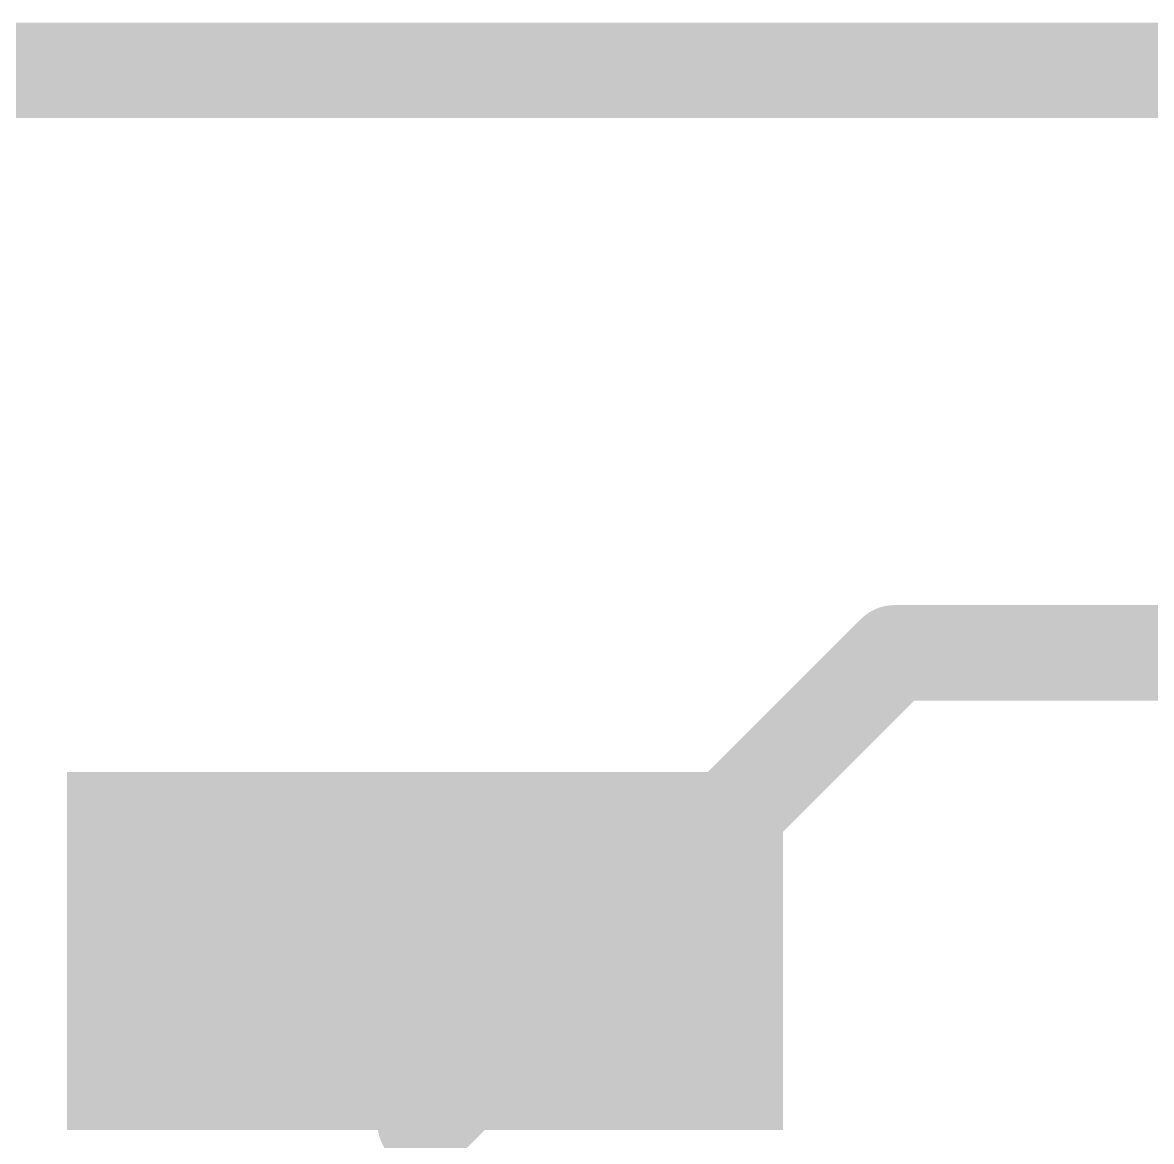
# Model space of a CAD drawing. Extents: x -20 to 87, y -17 to 53.
# Drawn here: x 4.223 to 6.627, y 5.31 to 7.692 of the extents above; entities that cross this region are included whole.
import ezdxf

# ---------------------------------------------------------------- set-up
doc = ezdxf.new("R2010")
doc.units = 0
for name, color, linetype in [('1', 12, 'CONTINUOUS'), ('21', 41, 'CONTINUOUS'), ('51', 53, 'CONTINUOUS')]:
    doc.layers.add(name, color=color, linetype=linetype)

# ---------------------------------------------------------------- blocks, each defined once
blk = doc.blocks.new('RECT')
blk.add_solid([(-0.5, -0.5), (0.5, -0.5), (-0.5, 0.5), (0.5, 0.5)])

msp = doc.modelspace()

# ---------------------------------------------------------------- linework, layer by layer
at = {"layer": '21', "const_width": 0.2032}
for points in [[(16.51, 7.59), (3.31, 7.59)], [(6.08, 6.35), (9.16, 6.35)]]:
    msp.add_lwpolyline(points, dxfattribs=at)
at = {"layer": '21', "const_width": 0.1016}
msp.add_lwpolyline([(6.08, 6.4008, 1), (6.08, 6.2992)], format="xyb", dxfattribs=at)
at = {"layer": '51', "const_width": 0.2032}
msp.add_lwpolyline([(5.08, 5.35), (6.08, 6.35)], dxfattribs=at)
at = {"layer": '51', "const_width": 0.1016}
for points in [[(6.1159, 6.3141, 1), (6.0441, 6.3859)], [(5.0441, 5.3859, 1), (5.1159, 5.3141)]]:
    msp.add_lwpolyline(points, format="xyb", dxfattribs=at)

# ---------------------------------------------------------------- block references
at = {"layer": '1', "xscale": 0.762, "yscale": 1.524, "rotation": 90}
msp.add_blockref('RECT', (5.08, 5.715), dxfattribs=at)

doc.saveas('drawing.dxf')
